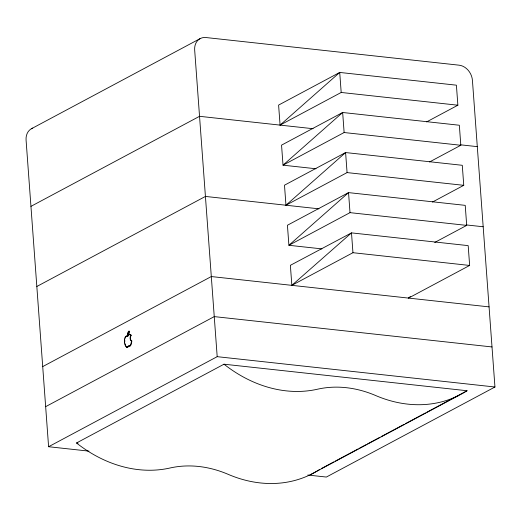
<?xml version="1.0" encoding="UTF-8"?>
<svg xmlns="http://www.w3.org/2000/svg" width="521" height="521" viewBox="0 0 521 521"><rect width="100%" height="100%" fill="white"/><g stroke="black" fill="none" stroke-linecap="round" stroke-linejoin="round"><path stroke-width="0.78" d="M280.077 125.105L341.19 92.464L339.718 72.439L278.605 105.079L280.077 125.105L339.718 72.439L456.403 85.177L457.874 105.209L426.608 121.907M285.957 205.228L347.071 172.588L345.599 152.555L284.492 185.196L285.957 205.228L345.599 152.555L462.283 165.3L463.755 185.326L432.489 202.031M291.845 285.345L352.951 252.705L351.499 232.88L290.373 265.319L291.845 285.345L351.499 232.88L468.184 245.625L469.642 265.45L408.529 298.09L410.353 296.482M31.351 128.772L199.94 38.717M30.947 206.362L199.536 116.313L313.069 128.713M36.828 286.485L205.424 196.43L318.956 208.83M460.811 145.268L344.127 132.529L283.02 165.17L281.548 145.138L342.655 112.497L459.346 125.242L460.811 145.268L429.551 161.966M42.709 366.602L211.305 276.553L489.069 306.882M466.699 225.391L350.014 212.646L288.901 245.287L287.429 225.254L348.542 192.614L465.227 205.359L466.699 225.391L434.722 242.467M45.653 406.66L214.248 316.612L492.006 346.947M32.732 128.127A14.477 11.664 61.9 0 0 26.076 140.084L48.596 446.725L217.192 356.67L494.95 387.005L472.43 80.364A14.477 11.664 61.9 0 0 459.112 65.184L205.958 37.538A14.477 11.664 61.9 0 0 194.672 50.029L217.192 356.67M319.536 469.532A132.49 106.727 61.9 0 1 228.211 474.357A121.797 98.111 61.9 0 0 170.009 468.001A132.49 106.727 61.9 0 1 76.496 442.987L224.01 364.199L467.05 390.737L451.297 399.151M321.678 468.386L333.857 461.88M335.29 461.118L358.201 448.874M359.633 448.112L366.081 444.667M367.513 443.905L379.685 437.399M381.118 436.637L404.035 424.394M405.468 423.632L425.52 412.919M426.953 412.157L449.864 399.913M310.711 474.52L458.226 395.726M494.95 387.005L326.354 477.054L307.787 475.028M341.19 92.464L457.874 105.209M460.388 144.799L477.301 146.642M316.013 168.771L283.02 165.17L342.655 112.497L344.127 132.529M347.071 172.588L463.755 185.326M466.269 224.916L483.182 226.765M321.893 248.888L288.901 245.287L348.542 192.614L350.014 212.646M352.951 252.705L469.642 265.45M128.863 331.18L129.228 331.219A3.308 1.719 -83.8 0 1 127.866 335.544L127.495 335.498A3.308 1.719 -83.8 0 0 128.863 331.18A3.308 1.719 -83.8 0 0 127.495 335.498M130.804 335.218L131.175 335.257A3.387 1.758 -83.8 0 0 130.517 338.728A3.387 1.758 -83.8 0 0 131.806 340.923A6.858 3.562 -83.8 0 1 130.673 345.469A1.667 0.866 -83.8 0 1 129.768 345.951A3.334 1.732 -83.8 0 0 127.964 346.921A1.661 0.86 -83.8 0 1 126.974 347.344L126.61 347.305A8.245 4.279 -83.8 0 1 124.46 341.887A4.272 2.214 -83.8 0 1 125.222 337.204A4.077 2.117 -83.8 0 1 127.404 336.038A2.175 1.127 -83.8 0 0 128.186 335.342A4.051 2.104 -83.8 0 1 130.804 335.218A3.387 1.758 -83.8 0 0 130.152 338.689A3.387 1.758 -83.8 0 0 131.435 340.884A6.858 3.562 -83.8 0 1 130.309 345.43A1.667 0.866 -83.8 0 1 129.403 345.911A3.334 1.732 -83.8 0 0 127.593 346.875A1.661 0.86 -83.8 0 1 126.61 347.305M128.186 335.342L128.557 335.387A4.051 2.104 -83.8 0 1 128.987 334.892M127.404 336.038L127.775 336.078A2.175 1.127 -83.8 0 0 127.912 336.038M125.222 337.204L125.587 337.243A4.077 2.117 -83.8 0 1 125.743 336.989M131.435 340.884L131.806 340.923M124.46 341.887L124.825 341.926M130.309 345.43L130.673 345.469M129.403 345.911L129.768 345.951M127.593 346.875L127.964 346.921M76.496 442.987L78.104 443.169M48.596 446.725L88.967 451.134M467.05 390.737A132.49 106.727 61.9 0 1 375.732 395.563A121.797 98.111 61.9 0 0 317.523 389.207A132.49 106.727 61.9 0 1 224.01 364.199M129.215 334.716A4.051 2.104 -83.8 0 1 131.175 335.257M127.866 335.544A3.308 1.719 -83.8 0 1 127.899 333.811M128.238 332.58A3.308 1.719 -83.8 0 1 128.4 332.222M128.791 331.623A3.308 1.719 -83.8 0 1 129.228 331.219M126.974 347.344A8.245 4.279 -83.8 0 1 125.932 346.081M125.717 345.664A8.245 4.279 -83.8 0 1 125.522 345.215M125.346 344.733A8.245 4.279 -83.8 0 1 125.066 343.678M128.44 335.57A2.175 1.127 -83.8 0 1 128.251 335.798M125.913 336.761A4.077 2.117 -83.8 0 1 127.775 336.078M124.773 341.535A4.272 2.214 -83.8 0 1 124.786 339.887M125.138 338.279A4.272 2.214 -83.8 0 1 125.268 337.914"/></g></svg>
